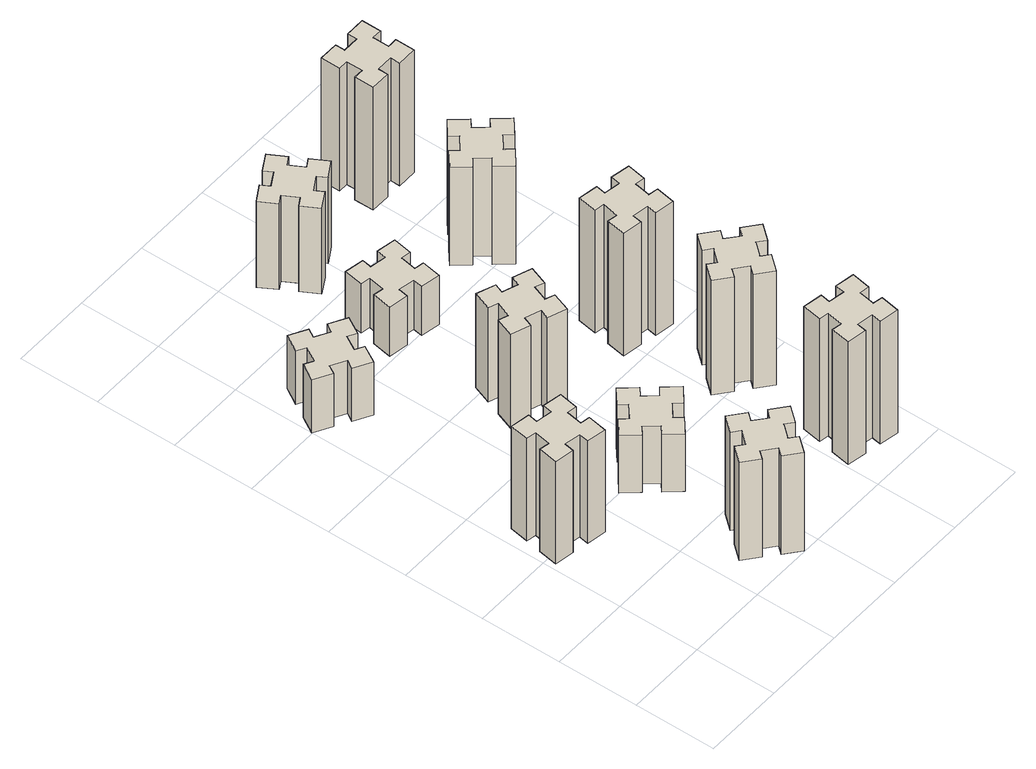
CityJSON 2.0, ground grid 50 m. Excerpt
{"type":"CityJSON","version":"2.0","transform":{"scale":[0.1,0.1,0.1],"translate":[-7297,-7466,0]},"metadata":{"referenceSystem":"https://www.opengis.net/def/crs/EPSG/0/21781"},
"CityObjects":{
"building1":{"type":"Building","attributes":{"class":"1000","function":"1000","usage":"1000","yearOfConstruction":2016,"roofType":"1000","measuredHeight":75,"storeysAboveGround":30,"storeysBelowGround":0},"geometry":[{"type":"Solid","lod":"1","boundaries":[[[[0,1,2,3,4,5,6,7,8,9,10,11,12,13,14,15,16,17,18,19]],[[17,16,20,21]],[[16,15,22,20]],[[15,14,23,22]],[[14,13,24,23]],[[13,12,25,24]],[[12,11,26,25]],[[11,10,27,26]],[[10,9,28,27]],[[9,8,29,28]],[[8,7,30,29]],[[7,6,31,30]],[[6,5,32,31]],[[5,4,33,32]],[[4,3,34,33]],[[3,2,35,34]],[[2,1,36,35]],[[1,0,37,36]],[[0,19,38,37]],[[19,18,39,38]],[[18,17,21,39]],[[24,25,26,27,28,29,30,31,32,33,34,35,36,37,38,39,21,20,22,23]]]]}]},
"building2":{"type":"Building","attributes":{"class":"1000","function":"1000","usage":"1000","yearOfConstruction":2016,"roofType":"1000","measuredHeight":72,"storeysAboveGround":30,"storeysBelowGround":0},"geometry":[{"type":"Solid","lod":"1","boundaries":[[[[40,41,42,43,44,45,46,47,48,49,50,51,52,53,54,55,56,57,58,59]],[[57,56,60,61]],[[56,55,62,60]],[[55,54,63,62]],[[54,53,64,63]],[[53,52,65,64]],[[52,51,66,65]],[[51,50,67,66]],[[50,49,68,67]],[[49,48,69,68]],[[48,47,70,69]],[[47,46,71,70]],[[46,45,72,71]],[[45,44,73,72]],[[44,43,74,73]],[[43,42,75,74]],[[42,41,76,75]],[[41,40,77,76]],[[40,59,78,77]],[[59,58,79,78]],[[58,57,61,79]],[[64,65,66,67,68,69,70,71,72,73,74,75,76,77,78,79,61,60,62,63]]]]}]},
"building3":{"type":"Building","attributes":{"class":"1000","function":"1000","usage":"1000","yearOfConstruction":2016,"roofType":"1000","measuredHeight":39,"storeysAboveGround":30,"storeysBelowGround":0},"geometry":[{"type":"Solid","lod":"1","boundaries":[[[[80,81,82,83,84,85,86,87,88,89,90,91,92,93,94,95,96,97,98,99]],[[97,96,100,101]],[[96,95,102,100]],[[95,94,103,102]],[[94,93,104,103]],[[93,92,105,104]],[[92,91,106,105]],[[91,90,107,106]],[[90,89,108,107]],[[89,88,109,108]],[[88,87,110,109]],[[87,86,111,110]],[[86,85,112,111]],[[85,84,113,112]],[[84,83,114,113]],[[83,82,115,114]],[[82,81,116,115]],[[81,80,117,116]],[[80,99,118,117]],[[99,98,119,118]],[[98,97,101,119]],[[104,105,106,107,108,109,110,111,112,113,114,115,116,117,118,119,101,100,102,103]]]]}]},
"building4":{"type":"Building","attributes":{"class":"1000","function":"1000","usage":"1000","yearOfConstruction":2016,"roofType":"1000","measuredHeight":42,"storeysAboveGround":30,"storeysBelowGround":0},"geometry":[{"type":"Solid","lod":"1","boundaries":[[[[120,121,122,123,124,125,126,127,128,129,130,131,132,133,134,135,136,137,138,139]],[[137,136,140,141]],[[136,135,142,140]],[[135,134,143,142]],[[134,133,144,143]],[[133,132,145,144]],[[132,131,146,145]],[[131,130,147,146]],[[130,129,148,147]],[[129,128,149,148]],[[128,127,150,149]],[[127,126,151,150]],[[126,125,152,151]],[[125,124,153,152]],[[124,123,154,153]],[[123,122,155,154]],[[122,121,156,155]],[[121,120,157,156]],[[120,139,158,157]],[[139,138,159,158]],[[138,137,141,159]],[[144,145,146,147,148,149,150,151,152,153,154,155,156,157,158,159,141,140,142,143]]]]}]},
"building5":{"type":"Building","attributes":{"class":"1000","function":"1000","usage":"1000","yearOfConstruction":2016,"roofType":"1000","measuredHeight":69,"storeysAboveGround":30,"storeysBelowGround":0},"geometry":[{"type":"Solid","lod":"1","boundaries":[[[[160,161,162,163,164,165,166,167,168,169,170,171,172,173,174,175,176,177,178,179]],[[177,176,180,181]],[[176,175,182,180]],[[175,174,183,182]],[[174,173,184,183]],[[173,172,185,184]],[[172,171,186,185]],[[171,170,187,186]],[[170,169,188,187]],[[169,168,189,188]],[[168,167,190,189]],[[167,166,191,190]],[[166,165,192,191]],[[165,164,193,192]],[[164,163,194,193]],[[163,162,195,194]],[[162,161,196,195]],[[161,160,197,196]],[[160,179,198,197]],[[179,178,199,198]],[[178,177,181,199]],[[184,185,186,187,188,189,190,191,192,193,194,195,196,197,198,199,181,180,182,183]]]]}]},
"building6":{"type":"Building","attributes":{"class":"1000","function":"1000","usage":"1000","yearOfConstruction":2016,"roofType":"1000","measuredHeight":36,"storeysAboveGround":30,"storeysBelowGround":0},"geometry":[{"type":"Solid","lod":"1","boundaries":[[[[200,201,202,203,204,205,206,207,208,209,210,211,212,213,214,215,216,217,218,219]],[[217,216,220,221]],[[216,215,222,220]],[[215,214,223,222]],[[214,213,224,223]],[[213,212,225,224]],[[212,211,226,225]],[[211,210,227,226]],[[210,209,228,227]],[[209,208,229,228]],[[208,207,230,229]],[[207,206,231,230]],[[206,205,232,231]],[[205,204,233,232]],[[204,203,234,233]],[[203,202,235,234]],[[202,201,236,235]],[[201,200,237,236]],[[200,219,238,237]],[[219,218,239,238]],[[218,217,221,239]],[[224,225,226,227,228,229,230,231,232,233,234,235,236,237,238,239,221,220,222,223]]]]}]},
"building7":{"type":"Building","attributes":{"class":"1000","function":"1000","usage":"1000","yearOfConstruction":2016,"roofType":"1000","measuredHeight":90,"storeysAboveGround":30,"storeysBelowGround":0},"geometry":[{"type":"Solid","lod":"1","boundaries":[[[[240,241,242,243,244,245,246,247,248,249,250,251,252,253,254,255,256,257,258,259]],[[257,256,260,261]],[[256,255,262,260]],[[255,254,263,262]],[[254,253,264,263]],[[253,252,265,264]],[[252,251,266,265]],[[251,250,267,266]],[[250,249,268,267]],[[249,248,269,268]],[[248,247,270,269]],[[247,246,271,270]],[[246,245,272,271]],[[245,244,273,272]],[[244,243,274,273]],[[243,242,275,274]],[[242,241,276,275]],[[241,240,277,276]],[[240,259,278,277]],[[259,258,279,278]],[[258,257,261,279]],[[264,265,266,267,268,269,270,271,272,273,274,275,276,277,278,279,261,260,262,263]]]]}]},
"building8":{"type":"Building","attributes":{"class":"1000","function":"1000","usage":"1000","yearOfConstruction":2016,"roofType":"1000","measuredHeight":63,"storeysAboveGround":30,"storeysBelowGround":0},"geometry":[{"type":"Solid","lod":"1","boundaries":[[[[280,281,282,283,284,285,286,287,288,289,290,291,292,293,294,295,296,297,298,299]],[[297,296,300,301]],[[296,295,302,300]],[[295,294,303,302]],[[294,293,304,303]],[[293,292,305,304]],[[292,291,306,305]],[[291,290,307,306]],[[290,289,308,307]],[[289,288,309,308]],[[288,287,310,309]],[[287,286,311,310]],[[286,285,312,311]],[[285,284,313,312]],[[284,283,314,313]],[[283,282,315,314]],[[282,281,316,315]],[[281,280,317,316]],[[280,299,318,317]],[[299,298,319,318]],[[298,297,301,319]],[[304,305,306,307,308,309,310,311,312,313,314,315,316,317,318,319,301,300,302,303]]]]}]},
"building9":{"type":"Building","attributes":{"class":"1000","function":"1000","usage":"1000","yearOfConstruction":2016,"roofType":"1000","measuredHeight":84,"storeysAboveGround":30,"storeysBelowGround":0},"geometry":[{"type":"Solid","lod":"1","boundaries":[[[[320,321,322,323,324,325,326,327,328,329,330,331,332,333,334,335,336,337,338,339]],[[337,336,340,341]],[[336,335,342,340]],[[335,334,343,342]],[[334,333,344,343]],[[333,332,345,344]],[[332,331,346,345]],[[331,330,347,346]],[[330,329,348,347]],[[329,328,349,348]],[[328,327,350,349]],[[327,326,351,350]],[[326,325,352,351]],[[325,324,353,352]],[[324,323,354,353]],[[323,322,355,354]],[[322,321,356,355]],[[321,320,357,356]],[[320,339,358,357]],[[339,338,359,358]],[[338,337,341,359]],[[344,345,346,347,348,349,350,351,352,353,354,355,356,357,358,359,341,340,342,343]]]]}]},
"building10":{"type":"Building","attributes":{"class":"1000","function":"1000","usage":"1000","yearOfConstruction":2016,"roofType":"1000","measuredHeight":90,"storeysAboveGround":30,"storeysBelowGround":0},"geometry":[{"type":"Solid","lod":"1","boundaries":[[[[360,361,362,363,364,365,366,367,368,369,370,371,372,373,374,375,376,377,378,379]],[[377,376,380,381]],[[376,375,382,380]],[[375,374,383,382]],[[374,373,384,383]],[[373,372,385,384]],[[372,371,386,385]],[[371,370,387,386]],[[370,369,388,387]],[[369,368,389,388]],[[368,367,390,389]],[[367,366,391,390]],[[366,365,392,391]],[[365,364,393,392]],[[364,363,394,393]],[[363,362,395,394]],[[362,361,396,395]],[[361,360,397,396]],[[360,379,398,397]],[[379,378,399,398]],[[378,377,381,399]],[[384,385,386,387,388,389,390,391,392,393,394,395,396,397,398,399,381,380,382,383]]]]}]},
"building11":{"type":"Building","attributes":{"class":"1000","function":"1000","usage":"1000","yearOfConstruction":2016,"roofType":"1000","measuredHeight":72,"storeysAboveGround":30,"storeysBelowGround":0},"geometry":[{"type":"Solid","lod":"1","boundaries":[[[[400,401,402,403,404,405,406,407,408,409,410,411,412,413,414,415,416,417,418,419]],[[417,416,420,421]],[[416,415,422,420]],[[415,414,423,422]],[[414,413,424,423]],[[413,412,425,424]],[[412,411,426,425]],[[411,410,427,426]],[[410,409,428,427]],[[409,408,429,428]],[[408,407,430,429]],[[407,406,431,430]],[[406,405,432,431]],[[405,404,433,432]],[[404,403,434,433]],[[403,402,435,434]],[[402,401,436,435]],[[401,400,437,436]],[[400,419,438,437]],[[419,418,439,438]],[[418,417,421,439]],[[424,425,426,427,428,429,430,431,432,433,434,435,436,437,438,439,421,420,422,423]]]]}]},
"building12":{"type":"Building","attributes":{"class":"1000","function":"1000","usage":"1000","yearOfConstruction":2016,"roofType":"1000","measuredHeight":90,"storeysAboveGround":30,"storeysBelowGround":0},"geometry":[{"type":"Solid","lod":"1","boundaries":[[[[440,441,442,443,444,445,446,447,448,449,450,451,452,453,454,455,456,457,458,459]],[[457,456,460,461]],[[456,455,462,460]],[[455,454,463,462]],[[454,453,464,463]],[[453,452,465,464]],[[452,451,466,465]],[[451,450,467,466]],[[450,449,468,467]],[[449,448,469,468]],[[448,447,470,469]],[[447,446,471,470]],[[446,445,472,471]],[[445,444,473,472]],[[444,443,474,473]],[[443,442,475,474]],[[442,441,476,475]],[[441,440,477,476]],[[440,459,478,477]],[[459,458,479,478]],[[458,457,461,479]],[[464,465,466,467,468,469,470,471,472,473,474,475,476,477,478,479,461,460,462,463]]]]}]}
},
"vertices":[
[335,1017,0],[352,1115,0],[411,1105,0],[432,1223,0],[314,1244,0],[304,1185,0],[205,1202,0],[216,1261,0],[97,1282,0],[77,1164,0],[136,1154,0],[118,1055,0],[59,1066,0],[38,947,0],[157,927,0],[167,986,0],[265,968,0],[255,909,0],[373,888,0],[394,1007,0],[265,968,750],[255,909,750],[167,986,750],[157,927,750],[38,947,750],[59,1066,750],[118,1055,750],[136,1154,750],[77,1164,750],[97,1282,750],[216,1261,750],[205,1202,750],[304,1185,750],[314,1244,750],[432,1223,750],[411,1105,750],[352,1115,750],[335,1017,750],[394,1007,750],[373,888,750],
[766,193,0],[843,129,0],[804,83,0],[896,6,0],[973,98,0],[927,136,0],[992,213,0],[1038,174,0],[1115,266,0],[1023,343,0],[984,297,0],[908,362,0],[946,408,0],[854,485,0],[777,393,0],[823,354,0],[759,278,0],[713,316,0],[636,224,0],[728,147,0],[759,278,720],[713,316,720],[823,354,720],[777,393,720],[854,485,720],[946,408,720],[908,362,720],[984,297,720],[1023,343,720],[1115,266,720],[1038,174,720],[992,213,720],[927,136,720],[973,98,720],[896,6,720],[804,83,720],[843,129,720],[766,193,720],[728,147,720],[636,224,720],
[306,2467,0],[356,2554,0],[408,2524,0],[468,2628,0],[364,2688,0],[334,2636,0],[247,2686,0],[277,2738,0],[173,2798,0],[113,2694,0],[165,2664,0],[115,2577,0],[63,2607,0],[3,2503,0],[107,2443,0],[137,2495,0],[224,2445,0],[194,2393,0],[298,2333,0],[358,2437,0],[224,2445,390],[194,2393,390],[137,2495,390],[107,2443,390],[3,2503,390],[63,2607,390],[115,2577,390],[165,2664,390],[113,2694,390],[173,2798,390],[277,2738,390],[247,2686,390],[334,2636,390],[364,2688,390],[468,2628,390],[408,2524,390],[356,2554,390],[306,2467,390],[358,2437,390],[298,2333,390],
[843,1102,0],[766,1037,0],[728,1083,0],[636,1006,0],[713,914,0],[759,953,0],[823,876,0],[777,838,0],[854,746,0],[946,823,0],[908,869,0],[984,933,0],[1023,887,0],[1115,964,0],[1038,1056,0],[992,1018,0],[927,1094,0],[973,1133,0],[896,1225,0],[804,1148,0],[927,1094,420],[973,1133,420],[992,1018,420],[1038,1056,420],[1115,964,420],[1023,887,420],[984,933,420],[908,869,420],[946,823,420],[854,746,420],[777,838,420],[823,876,420],[759,953,420],[713,914,420],[636,1006,420],[728,1083,420],[766,1037,420],[843,1102,420],[804,1148,420],[896,1225,420],
[962,1741,0],[996,1835,0],[1052,1814,0],[1093,1927,0],[980,1968,0],[960,1912,0],[866,1946,0],[887,2002,0],[774,2043,0],[733,1930,0],[789,1910,0],[755,1816,0],[699,1837,0],[657,1724,0],[770,1683,0],[791,1739,0],[885,1705,0],[864,1649,0],[977,1607,0],[1018,1720,0],[885,1705,690],[864,1649,690],[791,1739,690],[770,1683,690],[657,1724,690],[699,1837,690],[755,1816,690],[789,1910,690],[733,1930,690],[774,2043,690],[887,2002,690],[866,1946,690],[960,1912,690],[980,1968,690],[1093,1927,690],[1052,1814,690],[996,1835,690],[962,1741,690],[1018,1720,690],[977,1607,690],
[944,2765,0],[845,2782,0],[856,2841,0],[737,2862,0],[717,2744,0],[776,2734,0],[758,2635,0],[699,2646,0],[678,2527,0],[797,2507,0],[807,2566,0],[905,2548,0],[895,2489,0],[1013,2468,0],[1034,2587,0],[975,2597,0],[992,2695,0],[1051,2685,0],[1072,2803,0],[954,2824,0],[992,2695,360],[1051,2685,360],[975,2597,360],[1034,2587,360],[1013,2468,360],[895,2489,360],[905,2548,360],[807,2566,360],[797,2507,360],[678,2527,360],[699,2646,360],[758,2635,360],[776,2734,360],[717,2744,360],[737,2862,360],[856,2841,360],[845,2782,360],[944,2765,360],[954,2824,360],[1072,2803,360],
[1784,445,0],[1685,462,0],[1696,521,0],[1577,542,0],[1557,424,0],[1616,414,0],[1598,315,0],[1539,326,0],[1518,207,0],[1637,187,0],[1647,246,0],[1745,228,0],[1735,169,0],[1853,148,0],[1874,267,0],[1815,277,0],[1832,375,0],[1891,365,0],[1912,483,0],[1794,504,0],[1832,375,900],[1891,365,900],[1815,277,900],[1874,267,900],[1853,148,900],[1735,169,900],[1745,228,900],[1647,246,900],[1637,187,900],[1518,207,900],[1539,326,900],[1598,315,900],[1616,414,900],[1557,424,900],[1577,542,900],[1696,521,900],[1685,462,900],[1784,445,900],[1794,504,900],[1912,483,900],
[996,3317,0],[946,3404,0],[998,3434,0],[938,3538,0],[834,3478,0],[864,3426,0],[777,3376,0],[747,3428,0],[643,3368,0],[703,3264,0],[755,3294,0],[805,3207,0],[753,3177,0],[813,3073,0],[917,3133,0],[887,3185,0],[974,3235,0],[1004,3183,0],[1108,3243,0],[1048,3347,0],[974,3235,630],[1004,3183,630],[887,3185,630],[917,3133,630],[813,3073,630],[753,3177,630],[805,3207,630],[755,3294,630],[703,3264,630],[643,3368,630],[747,3428,630],[777,3376,630],[864,3426,630],[834,3478,630],[938,3538,630],[998,3434,630],[946,3404,630],[996,3317,630],[1048,3347,630],[1108,3243,630],
[1767,976,0],[1832,1053,0],[1878,1014,0],[1955,1106,0],[1863,1183,0],[1824,1137,0],[1748,1202,0],[1786,1248,0],[1694,1325,0],[1617,1233,0],[1663,1194,0],[1599,1118,0],[1553,1156,0],[1476,1064,0],[1568,987,0],[1606,1033,0],[1683,969,0],[1644,923,0],[1736,846,0],[1813,938,0],[1683,969,840],[1644,923,840],[1606,1033,840],[1568,987,840],[1476,1064,840],[1553,1156,840],[1599,1118,840],[1663,1194,840],[1617,1233,840],[1694,1325,840],[1786,1248,840],[1748,1202,840],[1824,1137,840],[1863,1183,840],[1955,1106,840],[1878,1014,840],[1832,1053,840],[1767,976,840],[1813,938,840],[1736,846,840],
[1547,1626,0],[1645,1608,0],[1635,1549,0],[1753,1528,0],[1774,1647,0],[1715,1657,0],[1732,1755,0],[1791,1745,0],[1812,1863,0],[1694,1884,0],[1684,1825,0],[1585,1842,0],[1596,1901,0],[1477,1922,0],[1457,1804,0],[1516,1794,0],[1498,1695,0],[1439,1706,0],[1418,1587,0],[1537,1567,0],[1498,1695,900],[1439,1706,900],[1516,1794,900],[1457,1804,900],[1477,1922,900],[1596,1901,900],[1585,1842,900],[1684,1825,900],[1694,1884,900],[1812,1863,900],[1791,1745,900],[1732,1755,900],[1715,1657,900],[1774,1647,900],[1753,1528,900],[1635,1549,900],[1645,1608,900],[1547,1626,900],[1537,1567,900],[1418,1587,900],
[1499,2633,0],[1563,2556,0],[1517,2518,0],[1594,2426,0],[1686,2503,0],[1648,2549,0],[1724,2613,0],[1763,2567,0],[1855,2644,0],[1778,2736,0],[1732,2698,0],[1667,2774,0],[1713,2813,0],[1636,2905,0],[1544,2828,0],[1583,2782,0],[1506,2717,0],[1468,2763,0],[1376,2686,0],[1453,2594,0],[1506,2717,720],[1468,2763,720],[1583,2782,720],[1544,2828,720],[1636,2905,720],[1713,2813,720],[1667,2774,720],[1732,2698,720],[1778,2736,720],[1855,2644,720],[1763,2567,720],[1724,2613,720],[1648,2549,720],[1686,2503,720],[1594,2426,720],[1517,2518,720],[1563,2556,720],[1499,2633,720],[1453,2594,720],[1376,2686,720],
[1565,3295,0],[1665,3295,0],[1665,3235,0],[1785,3235,0],[1785,3355,0],[1725,3355,0],[1725,3455,0],[1785,3455,0],[1785,3575,0],[1665,3575,0],[1665,3515,0],[1565,3515,0],[1565,3575,0],[1445,3575,0],[1445,3455,0],[1505,3455,0],[1505,3355,0],[1445,3355,0],[1445,3235,0],[1565,3235,0],[1505,3355,900],[1445,3355,900],[1505,3455,900],[1445,3455,900],[1445,3575,900],[1565,3575,900],[1565,3515,900],[1665,3515,900],[1665,3575,900],[1785,3575,900],[1785,3455,900],[1725,3455,900],[1725,3355,900],[1785,3355,900],[1785,3235,900],[1665,3235,900],[1665,3295,900],[1565,3295,900],[1565,3235,900],[1445,3235,900]
]}
